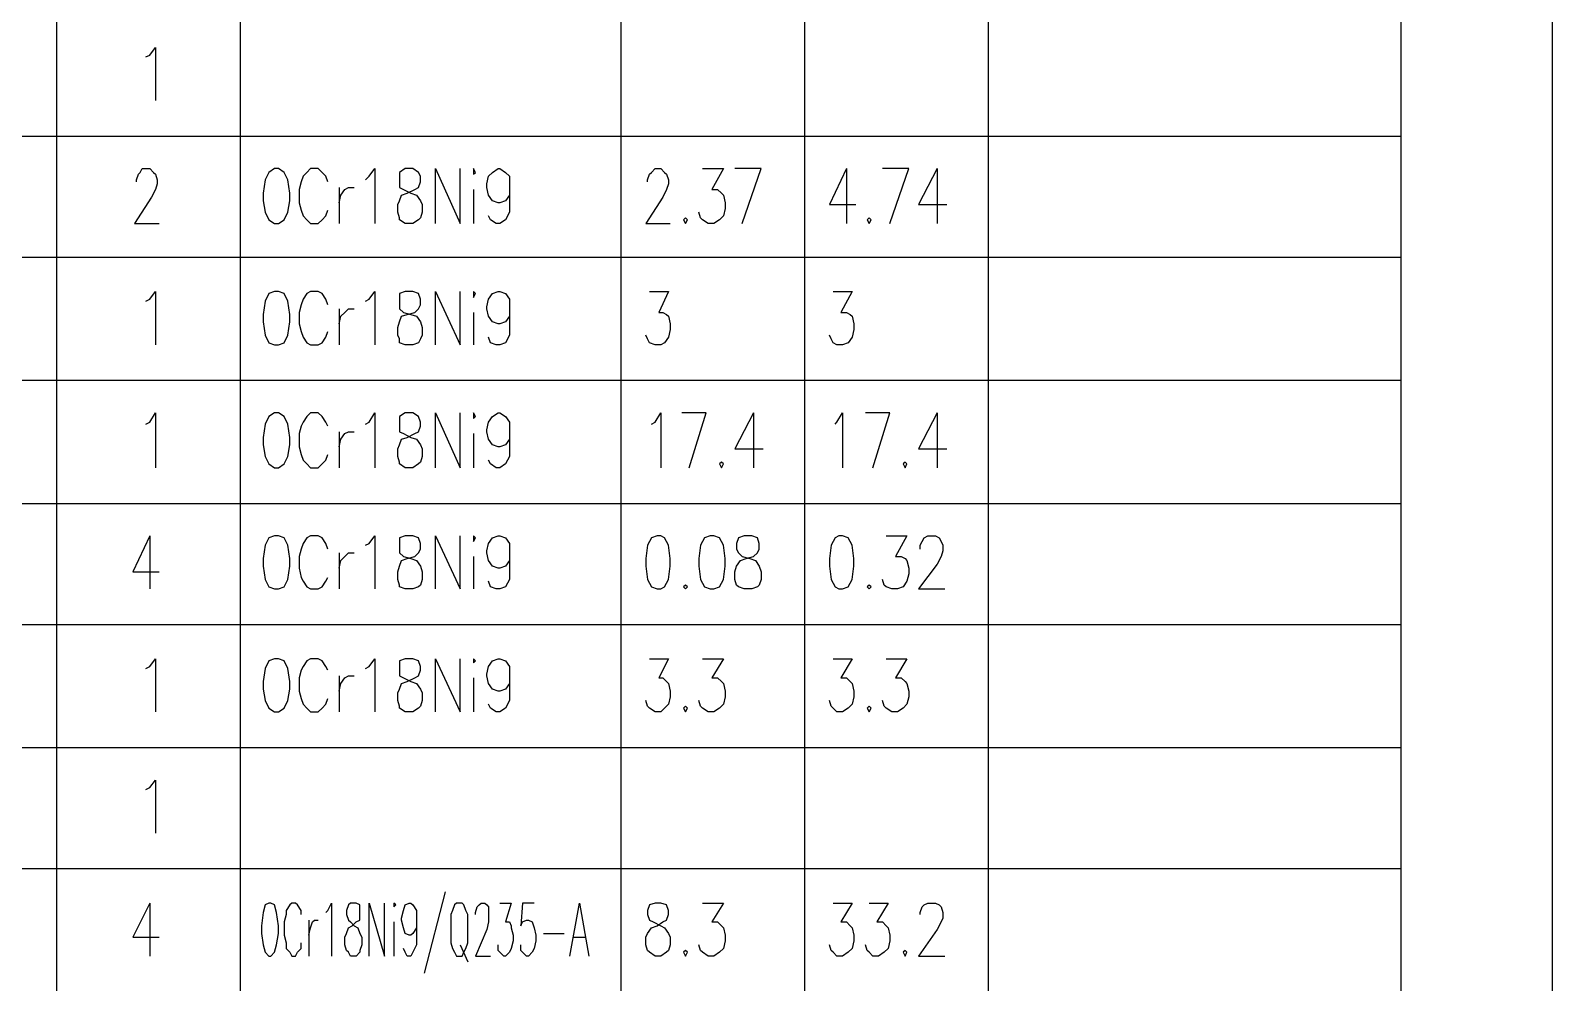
# Model space of a CAD drawing. Extents: x 13.06 to 16.25, y 9.33 to 13.85.
# Drawn here: x 15.714 to 16.25, y 10.775 to 11.11 of the extents above; entities that cross this region are included whole.
import ezdxf

# ---------------------------------------------------------------- set-up
doc = ezdxf.new("R2010")
doc.units = 0
doc.header["$MEASUREMENT"] = 0
doc.linetypes.add('AUSGEZOGEN', pattern=[0])
doc.layers.get('0').update_dxf_attribs({"linetype": 'AUSGEZOGEN'})

msp = doc.modelspace()

# ---------------------------------------------------------------- linework, layer by layer
for points in [[(13.056, 9.33067), (16.25, 9.33067), (16.25, 9.33067), (16.25, 13.85267), (16.25, 13.85267), (13.056, 13.85267), (13.056, 13.85267), (13.056, 9.33067), (13.056, 9.33067)], [(13.19, 9.384), (16.19667, 9.384), (16.19667, 9.384), (16.19667, 13.79933), (16.19667, 13.79933), (13.19, 13.79933), (13.19, 13.79933), (13.19, 9.384), (13.19, 9.384)], [(15.72333, 11.07267), (15.72333, 11.116)], [(15.788, 11.07267), (15.788, 11.116)], [(15.922, 11.07267), (15.922, 11.116)], [(15.98667, 11.07267), (15.98667, 11.116)], [(16.05133, 11.07267), (16.05133, 11.116)], [(16.19667, 11.07267), (16.19667, 11.116)], [(15.75467, 11.10067), (15.756, 11.10133), (15.756, 11.10133), (15.758, 11.104), (15.758, 11.104), (15.758, 11.08533)], [(16.19667, 11.07267), (15.22867, 11.07267)], [(15.72333, 11.03), (15.72333, 11.07267)], [(15.788, 11.03), (15.788, 11.07267)], [(15.922, 11.03), (15.922, 11.07267)], [(15.98667, 11.03), (15.98667, 11.07267)], [(16.05133, 11.03), (16.05133, 11.07267)], [(16.19667, 11.03), (16.19667, 11.07267)], [(15.75133, 11.05667), (15.75133, 11.05733), (15.75133, 11.05733), (15.752, 11.05933), (15.752, 11.05933), (15.75267, 11.06), (15.75267, 11.06), (15.75333, 11.06133), (15.75333, 11.06133), (15.756, 11.06133), (15.756, 11.06133), (15.75733, 11.06), (15.75733, 11.06), (15.758, 11.05933), (15.758, 11.05933), (15.75867, 11.05733), (15.75867, 11.05733), (15.75867, 11.056), (15.75867, 11.056), (15.758, 11.054), (15.758, 11.054), (15.75667, 11.05133), (15.75667, 11.05133), (15.75067, 11.042), (15.75067, 11.042), (15.75933, 11.042)], [(15.8, 11.06133), (15.798, 11.06), (15.798, 11.06), (15.79667, 11.05733), (15.79667, 11.05733), (15.796, 11.05267), (15.796, 11.05267), (15.796, 11.05), (15.796, 11.05), (15.79667, 11.046), (15.79667, 11.046), (15.798, 11.04333), (15.798, 11.04333), (15.8, 11.042), (15.8, 11.042), (15.80133, 11.042), (15.80133, 11.042), (15.80333, 11.04333), (15.80333, 11.04333), (15.80467, 11.046), (15.80467, 11.046), (15.80533, 11.05), (15.80533, 11.05), (15.80533, 11.05267), (15.80533, 11.05267), (15.80467, 11.05733), (15.80467, 11.05733), (15.80333, 11.06), (15.80333, 11.06), (15.80133, 11.06133), (15.80133, 11.06133), (15.8, 11.06133), (15.8, 11.06133)], [(15.81867, 11.05667), (15.818, 11.05867), (15.818, 11.05867), (15.81667, 11.06), (15.81667, 11.06), (15.81533, 11.06133), (15.81533, 11.06133), (15.81267, 11.06133), (15.81267, 11.06133), (15.81133, 11.06), (15.81133, 11.06), (15.81, 11.05867), (15.81, 11.05867), (15.80933, 11.05667), (15.80933, 11.05667), (15.80867, 11.054), (15.80867, 11.054), (15.80867, 11.04933), (15.80867, 11.04933), (15.80933, 11.04667), (15.80933, 11.04667), (15.81, 11.04467), (15.81, 11.04467), (15.81133, 11.04333), (15.81133, 11.04333), (15.81267, 11.042), (15.81267, 11.042), (15.81533, 11.042), (15.81533, 11.042), (15.81667, 11.04333), (15.81667, 11.04333), (15.818, 11.04467), (15.818, 11.04467), (15.81867, 11.04667)], [(15.832, 11.05733), (15.83333, 11.05867), (15.83333, 11.05867), (15.83533, 11.06133), (15.83533, 11.06133), (15.83533, 11.042)], [(15.846, 11.06133), (15.844, 11.06), (15.844, 11.06), (15.844, 11.05467), (15.844, 11.05467), (15.84533, 11.054), (15.84533, 11.054), (15.848, 11.05267), (15.848, 11.05267), (15.85, 11.052), (15.85, 11.052), (15.85133, 11.05), (15.85133, 11.05), (15.852, 11.04867), (15.852, 11.04867), (15.852, 11.046), (15.852, 11.046), (15.85133, 11.044), (15.85133, 11.044), (15.85067, 11.04333), (15.85067, 11.04333), (15.84867, 11.042), (15.84867, 11.042), (15.846, 11.042), (15.846, 11.042), (15.844, 11.04333), (15.844, 11.04333), (15.844, 11.044), (15.844, 11.044), (15.84333, 11.046), (15.84333, 11.046), (15.84333, 11.04867), (15.84333, 11.04867), (15.844, 11.05), (15.844, 11.05), (15.84467, 11.052), (15.84467, 11.052), (15.84667, 11.05267), (15.84667, 11.05267), (15.84933, 11.054), (15.84933, 11.054), (15.85067, 11.05467), (15.85067, 11.05467), (15.85133, 11.05667), (15.85133, 11.05667), (15.85133, 11.05867), (15.85133, 11.05867), (15.85067, 11.06), (15.85067, 11.06), (15.84867, 11.06133), (15.84867, 11.06133), (15.846, 11.06133), (15.846, 11.06133)], [(15.85667, 11.042), (15.85667, 11.06133), (15.85667, 11.06133), (15.86533, 11.042), (15.86533, 11.042), (15.86533, 11.06133)], [(15.87, 11.06), (15.87, 11.05933), (15.87, 11.05933), (15.87067, 11.06), (15.87067, 11.06), (15.87, 11.06133), (15.87, 11.06133), (15.87, 11.06), (15.87, 11.06)], [(15.88267, 11.05467), (15.88267, 11.052), (15.88267, 11.052), (15.88133, 11.05), (15.88133, 11.05), (15.87933, 11.04933), (15.87933, 11.04933), (15.87867, 11.04933), (15.87867, 11.04933), (15.87667, 11.05), (15.87667, 11.05), (15.87533, 11.052), (15.87533, 11.052), (15.87467, 11.05467), (15.87467, 11.05467), (15.87467, 11.056), (15.87467, 11.056), (15.87533, 11.05867), (15.87533, 11.05867), (15.87667, 11.06), (15.87667, 11.06), (15.87867, 11.06133), (15.87867, 11.06133), (15.87933, 11.06133), (15.87933, 11.06133), (15.88133, 11.06), (15.88133, 11.06), (15.88267, 11.05867), (15.88267, 11.05867), (15.88267, 11.046), (15.88267, 11.046), (15.88133, 11.04333), (15.88133, 11.04333), (15.87933, 11.042), (15.87933, 11.042), (15.878, 11.042), (15.878, 11.042), (15.876, 11.04333), (15.876, 11.04333), (15.87533, 11.04467)], [(15.93133, 11.05667), (15.93133, 11.05733), (15.93133, 11.05733), (15.932, 11.05933), (15.932, 11.05933), (15.93267, 11.06), (15.93267, 11.06), (15.934, 11.06133), (15.934, 11.06133), (15.936, 11.06133), (15.936, 11.06133), (15.93733, 11.06), (15.93733, 11.06), (15.938, 11.05933), (15.938, 11.05933), (15.93867, 11.05733), (15.93867, 11.05733), (15.93867, 11.056), (15.93867, 11.056), (15.938, 11.054), (15.938, 11.054), (15.93667, 11.05133), (15.93667, 11.05133), (15.93067, 11.042), (15.93067, 11.042), (15.93933, 11.042)], [(15.95067, 11.06133), (15.958, 11.06133), (15.958, 11.06133), (15.954, 11.054), (15.954, 11.054), (15.956, 11.054), (15.956, 11.054), (15.95733, 11.05267), (15.95733, 11.05267), (15.958, 11.052), (15.958, 11.052), (15.95867, 11.04933), (15.95867, 11.04933), (15.95867, 11.04733), (15.95867, 11.04733), (15.958, 11.04467), (15.958, 11.04467), (15.95667, 11.04333), (15.95667, 11.04333), (15.95467, 11.042), (15.95467, 11.042), (15.95267, 11.042), (15.95267, 11.042), (15.95067, 11.04333), (15.95067, 11.04333), (15.95, 11.044), (15.95, 11.044), (15.94933, 11.046)], [(15.96467, 11.042), (15.97133, 11.06133), (15.97133, 11.06133), (15.962, 11.06133)], [(16.00133, 11.06133), (15.99533, 11.04867), (15.99533, 11.04867), (16.00467, 11.04867)], [(16.00133, 11.06133), (16.00133, 11.042)], [(16.01667, 11.042), (16.02333, 11.06133), (16.02333, 11.06133), (16.014, 11.06133)], [(16.03333, 11.06133), (16.02667, 11.04867), (16.02667, 11.04867), (16.03667, 11.04867)], [(16.03333, 11.06133), (16.03333, 11.042)], [(15.82267, 11.05467), (15.82267, 11.042)], [(15.82267, 11.04933), (15.82333, 11.052), (15.82333, 11.052), (15.82467, 11.054), (15.82467, 11.054), (15.826, 11.05467), (15.826, 11.05467), (15.828, 11.05467)], [(15.87, 11.054), (15.87, 11.042)], [(15.94467, 11.044), (15.944, 11.04333), (15.944, 11.04333), (15.94467, 11.042), (15.94467, 11.042), (15.94533, 11.04333), (15.94533, 11.04333), (15.94467, 11.044), (15.94467, 11.044)], [(16.00933, 11.044), (16.00867, 11.04333), (16.00867, 11.04333), (16.00933, 11.042), (16.00933, 11.042), (16.01, 11.04333), (16.01, 11.04333), (16.00933, 11.044), (16.00933, 11.044)], [(16.19667, 11.03), (15.22867, 11.03)], [(15.72333, 10.98667), (15.72333, 11.03)], [(15.788, 10.98667), (15.788, 11.03)], [(15.922, 10.98667), (15.922, 11.03)], [(15.98667, 10.98667), (15.98667, 11.03)], [(16.05133, 10.98667), (16.05133, 11.03)], [(16.19667, 10.98667), (16.19667, 11.03)], [(15.75467, 11.01467), (15.756, 11.01533), (15.756, 11.01533), (15.758, 11.018), (15.758, 11.018), (15.758, 10.99933)], [(15.8, 11.018), (15.798, 11.01733), (15.798, 11.01733), (15.79667, 11.01467), (15.79667, 11.01467), (15.796, 11.01), (15.796, 11.01), (15.796, 11.00733), (15.796, 11.00733), (15.79667, 11.00267), (15.79667, 11.00267), (15.798, 11), (15.798, 11), (15.8, 10.99933), (15.8, 10.99933), (15.80133, 10.99933), (15.80133, 10.99933), (15.80333, 11), (15.80333, 11), (15.80467, 11.00267), (15.80467, 11.00267), (15.80533, 11.00733), (15.80533, 11.00733), (15.80533, 11.01), (15.80533, 11.01), (15.80467, 11.01467), (15.80467, 11.01467), (15.80333, 11.01733), (15.80333, 11.01733), (15.80133, 11.018), (15.80133, 11.018), (15.8, 11.018), (15.8, 11.018)], [(15.81867, 11.01333), (15.818, 11.01533), (15.818, 11.01533), (15.81667, 11.01733), (15.81667, 11.01733), (15.81533, 11.018), (15.81533, 11.018), (15.81267, 11.018), (15.81267, 11.018), (15.81133, 11.01733), (15.81133, 11.01733), (15.81, 11.01533), (15.81, 11.01533), (15.80933, 11.01333), (15.80933, 11.01333), (15.80867, 11.01067), (15.80867, 11.01067), (15.80867, 11.00667), (15.80867, 11.00667), (15.80933, 11.004), (15.80933, 11.004), (15.81, 11.002), (15.81, 11.002), (15.81133, 11), (15.81133, 11), (15.81267, 10.99933), (15.81267, 10.99933), (15.81533, 10.99933), (15.81533, 10.99933), (15.81667, 11), (15.81667, 11), (15.818, 11.002), (15.818, 11.002), (15.81867, 11.004)], [(15.832, 11.01467), (15.83333, 11.01533), (15.83333, 11.01533), (15.83533, 11.018), (15.83533, 11.018), (15.83533, 10.99933)], [(15.846, 11.018), (15.844, 11.01733), (15.844, 11.01733), (15.844, 11.012), (15.844, 11.012), (15.84533, 11.01067), (15.84533, 11.01067), (15.848, 11.01), (15.848, 11.01), (15.85, 11.00933), (15.85, 11.00933), (15.85133, 11.00733), (15.85133, 11.00733), (15.852, 11.00533), (15.852, 11.00533), (15.852, 11.00267), (15.852, 11.00267), (15.85133, 11.00133), (15.85133, 11.00133), (15.85067, 11), (15.85067, 11), (15.84867, 10.99933), (15.84867, 10.99933), (15.846, 10.99933), (15.846, 10.99933), (15.844, 11), (15.844, 11), (15.844, 11.00133), (15.844, 11.00133), (15.84333, 11.00267), (15.84333, 11.00267), (15.84333, 11.00533), (15.84333, 11.00533), (15.844, 11.00733), (15.844, 11.00733), (15.84467, 11.00933), (15.84467, 11.00933), (15.84667, 11.01), (15.84667, 11.01), (15.84933, 11.01067), (15.84933, 11.01067), (15.85067, 11.012), (15.85067, 11.012), (15.85133, 11.01333), (15.85133, 11.01333), (15.85133, 11.01533), (15.85133, 11.01533), (15.85067, 11.01733), (15.85067, 11.01733), (15.84867, 11.018), (15.84867, 11.018), (15.846, 11.018), (15.846, 11.018)], [(15.85667, 10.99933), (15.85667, 11.018), (15.85667, 11.018), (15.86533, 10.99933), (15.86533, 10.99933), (15.86533, 11.018)], [(15.87, 11.01733), (15.87, 11.016), (15.87, 11.016), (15.87067, 11.01733), (15.87067, 11.01733), (15.87, 11.018), (15.87, 11.018), (15.87, 11.01733), (15.87, 11.01733)], [(15.88267, 11.012), (15.88267, 11.00933), (15.88267, 11.00933), (15.88133, 11.00733), (15.88133, 11.00733), (15.87933, 11.00667), (15.87933, 11.00667), (15.87867, 11.00667), (15.87867, 11.00667), (15.87667, 11.00733), (15.87667, 11.00733), (15.87533, 11.00933), (15.87533, 11.00933), (15.87467, 11.012), (15.87467, 11.012), (15.87467, 11.01267), (15.87467, 11.01267), (15.87533, 11.01533), (15.87533, 11.01533), (15.87667, 11.01733), (15.87667, 11.01733), (15.87867, 11.018), (15.87867, 11.018), (15.87933, 11.018), (15.87933, 11.018), (15.88133, 11.01733), (15.88133, 11.01733), (15.88267, 11.01533), (15.88267, 11.01533), (15.88267, 11.00267), (15.88267, 11.00267), (15.88133, 11), (15.88133, 11), (15.87933, 10.99933), (15.87933, 10.99933), (15.878, 10.99933), (15.878, 10.99933), (15.876, 11), (15.876, 11), (15.87533, 11.002)], [(15.932, 11.018), (15.93867, 11.018), (15.93867, 11.018), (15.93533, 11.01067), (15.93533, 11.01067), (15.93667, 11.01067), (15.93667, 11.01067), (15.938, 11.01), (15.938, 11.01), (15.93867, 11.00933), (15.93867, 11.00933), (15.93933, 11.00667), (15.93933, 11.00667), (15.93933, 11.00467), (15.93933, 11.00467), (15.93867, 11.002), (15.93867, 11.002), (15.93733, 11), (15.93733, 11), (15.936, 10.99933), (15.936, 10.99933), (15.934, 10.99933), (15.934, 10.99933), (15.932, 11), (15.932, 11), (15.93133, 11.00133), (15.93133, 11.00133), (15.93067, 11.00267)], [(15.99667, 11.018), (16.00333, 11.018), (16.00333, 11.018), (15.99933, 11.01067), (15.99933, 11.01067), (16.00133, 11.01067), (16.00133, 11.01067), (16.00267, 11.01), (16.00267, 11.01), (16.00333, 11.00933), (16.00333, 11.00933), (16.004, 11.00667), (16.004, 11.00667), (16.004, 11.00467), (16.004, 11.00467), (16.00333, 11.002), (16.00333, 11.002), (16.002, 11), (16.002, 11), (16, 10.99933), (16, 10.99933), (15.998, 10.99933), (15.998, 10.99933), (15.99667, 11), (15.99667, 11), (15.996, 11.00133), (15.996, 11.00133), (15.99533, 11.00267)], [(15.82267, 11.012), (15.82267, 10.99933)], [(15.82267, 11.00667), (15.82333, 11.00933), (15.82333, 11.00933), (15.82467, 11.01067), (15.82467, 11.01067), (15.826, 11.012), (15.826, 11.012), (15.828, 11.012)], [(15.87, 11.01067), (15.87, 10.99933)], [(16.19667, 10.98667), (15.22867, 10.98667)], [(15.72333, 10.94333), (15.72333, 10.98667)], [(15.788, 10.94333), (15.788, 10.98667)], [(15.922, 10.94333), (15.922, 10.98667)], [(15.98667, 10.94333), (15.98667, 10.98667)], [(16.05133, 10.94333), (16.05133, 10.98667)], [(16.19667, 10.94333), (16.19667, 10.98667)], [(15.75467, 10.97133), (15.756, 10.972), (15.756, 10.972), (15.758, 10.97533), (15.758, 10.97533), (15.758, 10.956)], [(15.8, 10.97533), (15.798, 10.974), (15.798, 10.974), (15.79667, 10.97133), (15.79667, 10.97133), (15.796, 10.96667), (15.796, 10.96667), (15.796, 10.964), (15.796, 10.964), (15.79667, 10.96), (15.79667, 10.96), (15.798, 10.95733), (15.798, 10.95733), (15.8, 10.956), (15.8, 10.956), (15.80133, 10.956), (15.80133, 10.956), (15.80333, 10.95733), (15.80333, 10.95733), (15.80467, 10.96), (15.80467, 10.96), (15.80533, 10.964), (15.80533, 10.964), (15.80533, 10.96667), (15.80533, 10.96667), (15.80467, 10.97133), (15.80467, 10.97133), (15.80333, 10.974), (15.80333, 10.974), (15.80133, 10.97533), (15.80133, 10.97533), (15.8, 10.97533), (15.8, 10.97533)], [(15.81867, 10.97067), (15.818, 10.972), (15.818, 10.972), (15.81667, 10.974), (15.81667, 10.974), (15.81533, 10.97533), (15.81533, 10.97533), (15.81267, 10.97533), (15.81267, 10.97533), (15.81133, 10.974), (15.81133, 10.974), (15.81, 10.972), (15.81, 10.972), (15.80933, 10.97067), (15.80933, 10.97067), (15.80867, 10.968), (15.80867, 10.968), (15.80867, 10.96333), (15.80867, 10.96333), (15.80933, 10.96067), (15.80933, 10.96067), (15.81, 10.95867), (15.81, 10.95867), (15.81133, 10.95733), (15.81133, 10.95733), (15.81267, 10.956), (15.81267, 10.956), (15.81533, 10.956), (15.81533, 10.956), (15.81667, 10.95733), (15.81667, 10.95733), (15.818, 10.95867), (15.818, 10.95867), (15.81867, 10.96067)], [(15.832, 10.97133), (15.83333, 10.972), (15.83333, 10.972), (15.83533, 10.97533), (15.83533, 10.97533), (15.83533, 10.956)], [(15.846, 10.97533), (15.844, 10.974), (15.844, 10.974), (15.844, 10.96867), (15.844, 10.96867), (15.84533, 10.968), (15.84533, 10.968), (15.848, 10.96667), (15.848, 10.96667), (15.85, 10.966), (15.85, 10.966), (15.85133, 10.964), (15.85133, 10.964), (15.852, 10.96267), (15.852, 10.96267), (15.852, 10.96), (15.852, 10.96), (15.85133, 10.958), (15.85133, 10.958), (15.85067, 10.95733), (15.85067, 10.95733), (15.84867, 10.956), (15.84867, 10.956), (15.846, 10.956), (15.846, 10.956), (15.844, 10.95733), (15.844, 10.95733), (15.844, 10.958), (15.844, 10.958), (15.84333, 10.96), (15.84333, 10.96), (15.84333, 10.96267), (15.84333, 10.96267), (15.844, 10.964), (15.844, 10.964), (15.84467, 10.966), (15.84467, 10.966), (15.84667, 10.96667), (15.84667, 10.96667), (15.84933, 10.968), (15.84933, 10.968), (15.85067, 10.96867), (15.85067, 10.96867), (15.85133, 10.97067), (15.85133, 10.97067), (15.85133, 10.972), (15.85133, 10.972), (15.85067, 10.974), (15.85067, 10.974), (15.84867, 10.97533), (15.84867, 10.97533), (15.846, 10.97533), (15.846, 10.97533)], [(15.85667, 10.956), (15.85667, 10.97533), (15.85667, 10.97533), (15.86533, 10.956), (15.86533, 10.956), (15.86533, 10.97533)], [(15.87, 10.974), (15.87, 10.97333), (15.87, 10.97333), (15.87067, 10.974), (15.87067, 10.974), (15.87, 10.97533), (15.87, 10.97533), (15.87, 10.974), (15.87, 10.974)], [(15.88267, 10.96867), (15.88267, 10.966), (15.88267, 10.966), (15.88133, 10.964), (15.88133, 10.964), (15.87933, 10.96333), (15.87933, 10.96333), (15.87867, 10.96333), (15.87867, 10.96333), (15.87667, 10.964), (15.87667, 10.964), (15.87533, 10.966), (15.87533, 10.966), (15.87467, 10.96867), (15.87467, 10.96867), (15.87467, 10.96933), (15.87467, 10.96933), (15.87533, 10.972), (15.87533, 10.972), (15.87667, 10.974), (15.87667, 10.974), (15.87867, 10.97533), (15.87867, 10.97533), (15.87933, 10.97533), (15.87933, 10.97533), (15.88133, 10.974), (15.88133, 10.974), (15.88267, 10.972), (15.88267, 10.972), (15.88267, 10.96), (15.88267, 10.96), (15.88133, 10.95733), (15.88133, 10.95733), (15.87933, 10.956), (15.87933, 10.956), (15.878, 10.956), (15.878, 10.956), (15.876, 10.95733), (15.876, 10.95733), (15.87533, 10.95867)], [(15.93267, 10.97133), (15.934, 10.972), (15.934, 10.972), (15.936, 10.97533), (15.936, 10.97533), (15.936, 10.956)], [(15.946, 10.956), (15.952, 10.97533), (15.952, 10.97533), (15.94333, 10.97533)], [(15.96867, 10.97533), (15.962, 10.96267), (15.962, 10.96267), (15.972, 10.96267)], [(15.96867, 10.97533), (15.96867, 10.956)], [(15.99733, 10.97133), (15.998, 10.972), (15.998, 10.972), (16, 10.97533), (16, 10.97533), (16, 10.956)], [(16.01067, 10.956), (16.01667, 10.97533), (16.01667, 10.97533), (16.008, 10.97533)], [(16.03333, 10.97533), (16.02667, 10.96267), (16.02667, 10.96267), (16.03667, 10.96267)], [(16.03333, 10.97533), (16.03333, 10.956)], [(15.82267, 10.96867), (15.82267, 10.956)], [(15.82267, 10.96333), (15.82333, 10.966), (15.82333, 10.966), (15.82467, 10.968), (15.82467, 10.968), (15.826, 10.96867), (15.826, 10.96867), (15.828, 10.96867)], [(15.87, 10.968), (15.87, 10.956)], [(15.95733, 10.958), (15.95667, 10.95733), (15.95667, 10.95733), (15.95733, 10.956), (15.95733, 10.956), (15.958, 10.95733), (15.958, 10.95733), (15.95733, 10.958), (15.95733, 10.958)], [(16.022, 10.958), (16.02133, 10.95733), (16.02133, 10.95733), (16.022, 10.956), (16.022, 10.956), (16.02267, 10.95733), (16.02267, 10.95733), (16.022, 10.958), (16.022, 10.958)], [(16.19667, 10.94333), (15.22867, 10.94333)], [(15.72333, 10.90067), (15.72333, 10.94333)], [(15.788, 10.90067), (15.788, 10.94333)], [(15.922, 10.90067), (15.922, 10.94333)], [(15.98667, 10.90067), (15.98667, 10.94333)], [(16.05133, 10.90067), (16.05133, 10.94333)], [(16.19667, 10.90067), (16.19667, 10.94333)], [(15.756, 10.932), (15.75, 10.91933), (15.75, 10.91933), (15.75933, 10.91933)], [(15.756, 10.932), (15.756, 10.91333)], [(15.8, 10.932), (15.798, 10.93133), (15.798, 10.93133), (15.79667, 10.92867), (15.79667, 10.92867), (15.796, 10.924), (15.796, 10.924), (15.796, 10.92133), (15.796, 10.92133), (15.79667, 10.91667), (15.79667, 10.91667), (15.798, 10.914), (15.798, 10.914), (15.8, 10.91333), (15.8, 10.91333), (15.80133, 10.91333), (15.80133, 10.91333), (15.80333, 10.914), (15.80333, 10.914), (15.80467, 10.91667), (15.80467, 10.91667), (15.80533, 10.92133), (15.80533, 10.92133), (15.80533, 10.924), (15.80533, 10.924), (15.80467, 10.92867), (15.80467, 10.92867), (15.80333, 10.93133), (15.80333, 10.93133), (15.80133, 10.932), (15.80133, 10.932), (15.8, 10.932), (15.8, 10.932)], [(15.81867, 10.92733), (15.818, 10.92933), (15.818, 10.92933), (15.81667, 10.93133), (15.81667, 10.93133), (15.81533, 10.932), (15.81533, 10.932), (15.81267, 10.932), (15.81267, 10.932), (15.81133, 10.93133), (15.81133, 10.93133), (15.81, 10.92933), (15.81, 10.92933), (15.80933, 10.92733), (15.80933, 10.92733), (15.80867, 10.92467), (15.80867, 10.92467), (15.80867, 10.92067), (15.80867, 10.92067), (15.80933, 10.91733), (15.80933, 10.91733), (15.81, 10.916), (15.81, 10.916), (15.81133, 10.914), (15.81133, 10.914), (15.81267, 10.91333), (15.81267, 10.91333), (15.81533, 10.91333), (15.81533, 10.91333), (15.81667, 10.914), (15.81667, 10.914), (15.818, 10.916), (15.818, 10.916), (15.81867, 10.91733)], [(15.832, 10.92867), (15.83333, 10.92933), (15.83333, 10.92933), (15.83533, 10.932), (15.83533, 10.932), (15.83533, 10.91333)], [(15.846, 10.932), (15.844, 10.93133), (15.844, 10.93133), (15.844, 10.926), (15.844, 10.926), (15.84533, 10.92467), (15.84533, 10.92467), (15.848, 10.924), (15.848, 10.924), (15.85, 10.92333), (15.85, 10.92333), (15.85133, 10.92133), (15.85133, 10.92133), (15.852, 10.91933), (15.852, 10.91933), (15.852, 10.91667), (15.852, 10.91667), (15.85133, 10.91467), (15.85133, 10.91467), (15.85067, 10.914), (15.85067, 10.914), (15.84867, 10.91333), (15.84867, 10.91333), (15.846, 10.91333), (15.846, 10.91333), (15.844, 10.914), (15.844, 10.914), (15.844, 10.91467), (15.844, 10.91467), (15.84333, 10.91667), (15.84333, 10.91667), (15.84333, 10.91933), (15.84333, 10.91933), (15.844, 10.92133), (15.844, 10.92133), (15.84467, 10.92333), (15.84467, 10.92333), (15.84667, 10.924), (15.84667, 10.924), (15.84933, 10.92467), (15.84933, 10.92467), (15.85067, 10.926), (15.85067, 10.926), (15.85133, 10.92733), (15.85133, 10.92733), (15.85133, 10.92933), (15.85133, 10.92933), (15.85067, 10.93133), (15.85067, 10.93133), (15.84867, 10.932), (15.84867, 10.932), (15.846, 10.932), (15.846, 10.932)], [(15.85667, 10.91333), (15.85667, 10.932), (15.85667, 10.932), (15.86533, 10.91333), (15.86533, 10.91333), (15.86533, 10.932)], [(15.87, 10.93133), (15.87, 10.93), (15.87, 10.93), (15.87067, 10.93133), (15.87067, 10.93133), (15.87, 10.932), (15.87, 10.932), (15.87, 10.93133), (15.87, 10.93133)], [(15.88267, 10.926), (15.88267, 10.92333), (15.88267, 10.92333), (15.88133, 10.92133), (15.88133, 10.92133), (15.87933, 10.92067), (15.87933, 10.92067), (15.87867, 10.92067), (15.87867, 10.92067), (15.87667, 10.92133), (15.87667, 10.92133), (15.87533, 10.92333), (15.87533, 10.92333), (15.87467, 10.926), (15.87467, 10.926), (15.87467, 10.92667), (15.87467, 10.92667), (15.87533, 10.92933), (15.87533, 10.92933), (15.87667, 10.93133), (15.87667, 10.93133), (15.87867, 10.932), (15.87867, 10.932), (15.87933, 10.932), (15.87933, 10.932), (15.88133, 10.93133), (15.88133, 10.93133), (15.88267, 10.92933), (15.88267, 10.92933), (15.88267, 10.91667), (15.88267, 10.91667), (15.88133, 10.914), (15.88133, 10.914), (15.87933, 10.91333), (15.87933, 10.91333), (15.878, 10.91333), (15.878, 10.91333), (15.876, 10.914), (15.876, 10.914), (15.87533, 10.916)], [(15.93467, 10.932), (15.93267, 10.93133), (15.93267, 10.93133), (15.93133, 10.92867), (15.93133, 10.92867), (15.93067, 10.924), (15.93067, 10.924), (15.93067, 10.92133), (15.93067, 10.92133), (15.93133, 10.91667), (15.93133, 10.91667), (15.93267, 10.914), (15.93267, 10.914), (15.93467, 10.91333), (15.93467, 10.91333), (15.936, 10.91333), (15.936, 10.91333), (15.93733, 10.914), (15.93733, 10.914), (15.93867, 10.91667), (15.93867, 10.91667), (15.93933, 10.92133), (15.93933, 10.92133), (15.93933, 10.924), (15.93933, 10.924), (15.93867, 10.92867), (15.93867, 10.92867), (15.93733, 10.93133), (15.93733, 10.93133), (15.936, 10.932), (15.936, 10.932), (15.93467, 10.932), (15.93467, 10.932)], [(15.95333, 10.932), (15.95133, 10.93133), (15.95133, 10.93133), (15.95, 10.92867), (15.95, 10.92867), (15.94933, 10.924), (15.94933, 10.924), (15.94933, 10.92133), (15.94933, 10.92133), (15.95, 10.91667), (15.95, 10.91667), (15.95133, 10.914), (15.95133, 10.914), (15.95333, 10.91333), (15.95333, 10.91333), (15.95467, 10.91333), (15.95467, 10.91333), (15.95667, 10.914), (15.95667, 10.914), (15.958, 10.91667), (15.958, 10.91667), (15.95867, 10.92133), (15.95867, 10.92133), (15.95867, 10.924), (15.95867, 10.924), (15.958, 10.92867), (15.958, 10.92867), (15.95667, 10.93133), (15.95667, 10.93133), (15.95467, 10.932), (15.95467, 10.932), (15.95333, 10.932), (15.95333, 10.932)], [(15.96533, 10.932), (15.96333, 10.93133), (15.96333, 10.93133), (15.96267, 10.92933), (15.96267, 10.92933), (15.96267, 10.92733), (15.96267, 10.92733), (15.96333, 10.926), (15.96333, 10.926), (15.96467, 10.92467), (15.96467, 10.92467), (15.96733, 10.924), (15.96733, 10.924), (15.96933, 10.92333), (15.96933, 10.92333), (15.97067, 10.92133), (15.97067, 10.92133), (15.97133, 10.91933), (15.97133, 10.91933), (15.97133, 10.91667), (15.97133, 10.91667), (15.97067, 10.91467), (15.97067, 10.91467), (15.97, 10.914), (15.97, 10.914), (15.968, 10.91333), (15.968, 10.91333), (15.96533, 10.91333), (15.96533, 10.91333), (15.96333, 10.914), (15.96333, 10.914), (15.96267, 10.91467), (15.96267, 10.91467), (15.962, 10.91667), (15.962, 10.91667), (15.962, 10.91933), (15.962, 10.91933), (15.96267, 10.92133), (15.96267, 10.92133), (15.964, 10.92333), (15.964, 10.92333), (15.966, 10.924), (15.966, 10.924), (15.96867, 10.92467), (15.96867, 10.92467), (15.97, 10.926), (15.97, 10.926), (15.97067, 10.92733), (15.97067, 10.92733), (15.97067, 10.92933), (15.97067, 10.92933), (15.97, 10.93133), (15.97, 10.93133), (15.968, 10.932), (15.968, 10.932), (15.96533, 10.932), (15.96533, 10.932)], [(15.99867, 10.932), (15.99733, 10.93133), (15.99733, 10.93133), (15.996, 10.92867), (15.996, 10.92867), (15.99533, 10.924), (15.99533, 10.924), (15.99533, 10.92133), (15.99533, 10.92133), (15.996, 10.91667), (15.996, 10.91667), (15.99733, 10.914), (15.99733, 10.914), (15.99867, 10.91333), (15.99867, 10.91333), (16, 10.91333), (16, 10.91333), (16.002, 10.914), (16.002, 10.914), (16.00333, 10.91667), (16.00333, 10.91667), (16.004, 10.92133), (16.004, 10.92133), (16.004, 10.924), (16.004, 10.924), (16.00333, 10.92867), (16.00333, 10.92867), (16.002, 10.93133), (16.002, 10.93133), (16, 10.932), (16, 10.932), (15.99867, 10.932), (15.99867, 10.932)], [(16.01533, 10.932), (16.02267, 10.932), (16.02267, 10.932), (16.01867, 10.92467), (16.01867, 10.92467), (16.02067, 10.92467), (16.02067, 10.92467), (16.022, 10.924), (16.022, 10.924), (16.02267, 10.92333), (16.02267, 10.92333), (16.02333, 10.92067), (16.02333, 10.92067), (16.02333, 10.91867), (16.02333, 10.91867), (16.02267, 10.916), (16.02267, 10.916), (16.02133, 10.914), (16.02133, 10.914), (16.01933, 10.91333), (16.01933, 10.91333), (16.01733, 10.91333), (16.01733, 10.91333), (16.01533, 10.914), (16.01533, 10.914), (16.01467, 10.91467), (16.01467, 10.91467), (16.014, 10.91667)], [(16.02733, 10.92733), (16.02733, 10.92867), (16.02733, 10.92867), (16.028, 10.93), (16.028, 10.93), (16.02867, 10.93133), (16.02867, 10.93133), (16.03, 10.932), (16.03, 10.932), (16.03267, 10.932), (16.03267, 10.932), (16.034, 10.93133), (16.034, 10.93133), (16.03467, 10.93), (16.03467, 10.93), (16.03533, 10.92867), (16.03533, 10.92867), (16.03533, 10.92667), (16.03533, 10.92667), (16.03467, 10.92467), (16.03467, 10.92467), (16.03333, 10.922), (16.03333, 10.922), (16.02667, 10.91333), (16.02667, 10.91333), (16.036, 10.91333)], [(15.82267, 10.926), (15.82267, 10.91333)], [(15.82267, 10.92067), (15.82333, 10.92333), (15.82333, 10.92333), (15.82467, 10.92467), (15.82467, 10.92467), (15.826, 10.926), (15.826, 10.926), (15.828, 10.926)], [(15.87, 10.92467), (15.87, 10.91333)], [(15.94467, 10.91467), (15.944, 10.914), (15.944, 10.914), (15.94467, 10.91333), (15.94467, 10.91333), (15.94533, 10.914), (15.94533, 10.914), (15.94467, 10.91467), (15.94467, 10.91467)], [(16.00933, 10.91467), (16.00867, 10.914), (16.00867, 10.914), (16.00933, 10.91333), (16.00933, 10.91333), (16.01, 10.914), (16.01, 10.914), (16.00933, 10.91467), (16.00933, 10.91467)], [(16.19667, 10.90067), (15.22867, 10.90067)], [(15.72333, 10.85733), (15.72333, 10.90067)], [(15.788, 10.85733), (15.788, 10.90067)], [(15.922, 10.85733), (15.922, 10.90067)], [(15.98667, 10.85733), (15.98667, 10.90067)], [(16.05133, 10.85733), (16.05133, 10.90067)], [(16.19667, 10.85733), (16.19667, 10.90067)], [(15.75467, 10.88533), (15.756, 10.886), (15.756, 10.886), (15.758, 10.88867), (15.758, 10.88867), (15.758, 10.87)], [(15.8, 10.88867), (15.798, 10.888), (15.798, 10.888), (15.79667, 10.88533), (15.79667, 10.88533), (15.796, 10.88067), (15.796, 10.88067), (15.796, 10.878), (15.796, 10.878), (15.79667, 10.874), (15.79667, 10.874), (15.798, 10.87133), (15.798, 10.87133), (15.8, 10.87), (15.8, 10.87), (15.80133, 10.87), (15.80133, 10.87), (15.80333, 10.87133), (15.80333, 10.87133), (15.80467, 10.874), (15.80467, 10.874), (15.80533, 10.878), (15.80533, 10.878), (15.80533, 10.88067), (15.80533, 10.88067), (15.80467, 10.88533), (15.80467, 10.88533), (15.80333, 10.888), (15.80333, 10.888), (15.80133, 10.88867), (15.80133, 10.88867), (15.8, 10.88867), (15.8, 10.88867)], [(15.81867, 10.88467), (15.818, 10.886), (15.818, 10.886), (15.81667, 10.888), (15.81667, 10.888), (15.81533, 10.88867), (15.81533, 10.88867), (15.81267, 10.88867), (15.81267, 10.88867), (15.81133, 10.888), (15.81133, 10.888), (15.81, 10.886), (15.81, 10.886), (15.80933, 10.88467), (15.80933, 10.88467), (15.80867, 10.882), (15.80867, 10.882), (15.80867, 10.87733), (15.80867, 10.87733), (15.80933, 10.87467), (15.80933, 10.87467), (15.81, 10.87267), (15.81, 10.87267), (15.81133, 10.87133), (15.81133, 10.87133), (15.81267, 10.87), (15.81267, 10.87), (15.81533, 10.87), (15.81533, 10.87), (15.81667, 10.87133), (15.81667, 10.87133), (15.818, 10.87267), (15.818, 10.87267), (15.81867, 10.87467)], [(15.832, 10.88533), (15.83333, 10.886), (15.83333, 10.886), (15.83533, 10.88867), (15.83533, 10.88867), (15.83533, 10.87)], [(15.846, 10.88867), (15.844, 10.888), (15.844, 10.888), (15.844, 10.88267), (15.844, 10.88267), (15.84533, 10.882), (15.84533, 10.882), (15.848, 10.88067), (15.848, 10.88067), (15.85, 10.88), (15.85, 10.88), (15.85133, 10.878), (15.85133, 10.878), (15.852, 10.87667), (15.852, 10.87667), (15.852, 10.874), (15.852, 10.874), (15.85133, 10.872), (15.85133, 10.872), (15.85067, 10.87133), (15.85067, 10.87133), (15.84867, 10.87), (15.84867, 10.87), (15.846, 10.87), (15.846, 10.87), (15.844, 10.87133), (15.844, 10.87133), (15.844, 10.872), (15.844, 10.872), (15.84333, 10.874), (15.84333, 10.874), (15.84333, 10.87667), (15.84333, 10.87667), (15.844, 10.878), (15.844, 10.878), (15.84467, 10.88), (15.84467, 10.88), (15.84667, 10.88067), (15.84667, 10.88067), (15.84933, 10.882), (15.84933, 10.882), (15.85067, 10.88267), (15.85067, 10.88267), (15.85133, 10.88467), (15.85133, 10.88467), (15.85133, 10.886), (15.85133, 10.886), (15.85067, 10.888), (15.85067, 10.888), (15.84867, 10.88867), (15.84867, 10.88867), (15.846, 10.88867), (15.846, 10.88867)], [(15.85667, 10.87), (15.85667, 10.88867), (15.85667, 10.88867), (15.86533, 10.87), (15.86533, 10.87), (15.86533, 10.88867)], [(15.87, 10.888), (15.87, 10.88733), (15.87, 10.88733), (15.87067, 10.888), (15.87067, 10.888), (15.87, 10.88867), (15.87, 10.88867), (15.87, 10.888), (15.87, 10.888)], [(15.88267, 10.88267), (15.88267, 10.88), (15.88267, 10.88), (15.88133, 10.878), (15.88133, 10.878), (15.87933, 10.87733), (15.87933, 10.87733), (15.87867, 10.87733), (15.87867, 10.87733), (15.87667, 10.878), (15.87667, 10.878), (15.87533, 10.88), (15.87533, 10.88), (15.87467, 10.88267), (15.87467, 10.88267), (15.87467, 10.88333), (15.87467, 10.88333), (15.87533, 10.886), (15.87533, 10.886), (15.87667, 10.888), (15.87667, 10.888), (15.87867, 10.88867), (15.87867, 10.88867), (15.87933, 10.88867), (15.87933, 10.88867), (15.88133, 10.888), (15.88133, 10.888), (15.88267, 10.886), (15.88267, 10.886), (15.88267, 10.874), (15.88267, 10.874), (15.88133, 10.87133), (15.88133, 10.87133), (15.87933, 10.87), (15.87933, 10.87), (15.878, 10.87), (15.878, 10.87), (15.876, 10.87133), (15.876, 10.87133), (15.87533, 10.87267)], [(15.932, 10.88867), (15.93867, 10.88867), (15.93867, 10.88867), (15.93533, 10.882), (15.93533, 10.882), (15.93667, 10.882), (15.93667, 10.882), (15.938, 10.88067), (15.938, 10.88067), (15.93867, 10.88), (15.93867, 10.88), (15.93933, 10.87733), (15.93933, 10.87733), (15.93933, 10.87533), (15.93933, 10.87533), (15.93867, 10.87267), (15.93867, 10.87267), (15.93733, 10.87133), (15.93733, 10.87133), (15.936, 10.87), (15.936, 10.87), (15.934, 10.87), (15.934, 10.87), (15.932, 10.87133), (15.932, 10.87133), (15.93133, 10.872), (15.93133, 10.872), (15.93067, 10.874)], [(15.95067, 10.88867), (15.958, 10.88867), (15.958, 10.88867), (15.954, 10.882), (15.954, 10.882), (15.956, 10.882), (15.956, 10.882), (15.95733, 10.88067), (15.95733, 10.88067), (15.958, 10.88), (15.958, 10.88), (15.95867, 10.87733), (15.95867, 10.87733), (15.95867, 10.87533), (15.95867, 10.87533), (15.958, 10.87267), (15.958, 10.87267), (15.95667, 10.87133), (15.95667, 10.87133), (15.95467, 10.87), (15.95467, 10.87), (15.95267, 10.87), (15.95267, 10.87), (15.95067, 10.87133), (15.95067, 10.87133), (15.95, 10.872), (15.95, 10.872), (15.94933, 10.874)], [(15.99667, 10.88867), (16.00333, 10.88867), (16.00333, 10.88867), (15.99933, 10.882), (15.99933, 10.882), (16.00133, 10.882), (16.00133, 10.882), (16.00267, 10.88067), (16.00267, 10.88067), (16.00333, 10.88), (16.00333, 10.88), (16.004, 10.87733), (16.004, 10.87733), (16.004, 10.87533), (16.004, 10.87533), (16.00333, 10.87267), (16.00333, 10.87267), (16.002, 10.87133), (16.002, 10.87133), (16, 10.87), (16, 10.87), (15.998, 10.87), (15.998, 10.87), (15.99667, 10.87133), (15.99667, 10.87133), (15.996, 10.872), (15.996, 10.872), (15.99533, 10.874)], [(16.01533, 10.88867), (16.02267, 10.88867), (16.02267, 10.88867), (16.01867, 10.882), (16.01867, 10.882), (16.02067, 10.882), (16.02067, 10.882), (16.022, 10.88067), (16.022, 10.88067), (16.02267, 10.88), (16.02267, 10.88), (16.02333, 10.87733), (16.02333, 10.87733), (16.02333, 10.87533), (16.02333, 10.87533), (16.02267, 10.87267), (16.02267, 10.87267), (16.02133, 10.87133), (16.02133, 10.87133), (16.01933, 10.87), (16.01933, 10.87), (16.01733, 10.87), (16.01733, 10.87), (16.01533, 10.87133), (16.01533, 10.87133), (16.01467, 10.872), (16.01467, 10.872), (16.014, 10.874)], [(15.82267, 10.88267), (15.82267, 10.87)], [(15.82267, 10.87733), (15.82333, 10.88), (15.82333, 10.88), (15.82467, 10.882), (15.82467, 10.882), (15.826, 10.88267), (15.826, 10.88267), (15.828, 10.88267)], [(15.87, 10.882), (15.87, 10.87)], [(15.94467, 10.872), (15.944, 10.87133), (15.944, 10.87133), (15.94467, 10.87), (15.94467, 10.87), (15.94533, 10.87133), (15.94533, 10.87133), (15.94467, 10.872), (15.94467, 10.872)], [(16.00933, 10.872), (16.00867, 10.87133), (16.00867, 10.87133), (16.00933, 10.87), (16.00933, 10.87), (16.01, 10.87133), (16.01, 10.87133), (16.00933, 10.872), (16.00933, 10.872)], [(16.19667, 10.85733), (15.22867, 10.85733)], [(15.72333, 10.81467), (15.72333, 10.85733)], [(15.788, 10.81467), (15.788, 10.85733)], [(15.922, 10.81467), (15.922, 10.85733)], [(15.98667, 10.81467), (15.98667, 10.85733)], [(16.05133, 10.81467), (16.05133, 10.85733)], [(16.19667, 10.81467), (16.19667, 10.85733)], [(15.75467, 10.84267), (15.756, 10.84333), (15.756, 10.84333), (15.758, 10.846), (15.758, 10.846), (15.758, 10.82733)], [(16.19667, 10.81467), (15.22867, 10.81467)], [(15.72333, 10.77133), (15.72333, 10.81467)], [(15.788, 10.77133), (15.788, 10.81467)], [(15.922, 10.77133), (15.922, 10.81467)], [(15.98667, 10.77133), (15.98667, 10.81467)], [(16.05133, 10.77133), (16.05133, 10.81467)], [(16.19667, 10.77133), (16.19667, 10.81467)], [(15.86, 10.80667), (15.85267, 10.778)], [(15.756, 10.80267), (15.75, 10.79067), (15.75, 10.79067), (15.75933, 10.79067)], [(15.756, 10.80267), (15.756, 10.784)], [(15.798, 10.80267), (15.79667, 10.802), (15.79667, 10.802), (15.796, 10.79933), (15.796, 10.79933), (15.79533, 10.79467), (15.79533, 10.79467), (15.79533, 10.792), (15.79533, 10.792), (15.796, 10.788), (15.796, 10.788), (15.79667, 10.78533), (15.79667, 10.78533), (15.798, 10.784), (15.798, 10.784), (15.79867, 10.784), (15.79867, 10.784), (15.8, 10.78533), (15.8, 10.78533), (15.80067, 10.788), (15.80067, 10.788), (15.80133, 10.792), (15.80133, 10.792), (15.80133, 10.79467), (15.80133, 10.79467), (15.80067, 10.79933), (15.80067, 10.79933), (15.8, 10.802), (15.8, 10.802), (15.79867, 10.80267), (15.79867, 10.80267), (15.798, 10.80267), (15.798, 10.80267)], [(15.80933, 10.79867), (15.80933, 10.8), (15.80933, 10.8), (15.808, 10.802), (15.808, 10.802), (15.80733, 10.80267), (15.80733, 10.80267), (15.806, 10.80267), (15.806, 10.80267), (15.80533, 10.802), (15.80533, 10.802), (15.804, 10.8), (15.804, 10.8), (15.804, 10.79867), (15.804, 10.79867), (15.80333, 10.796), (15.80333, 10.796), (15.80333, 10.79133), (15.80333, 10.79133), (15.804, 10.78867), (15.804, 10.78867), (15.804, 10.78667), (15.804, 10.78667), (15.80533, 10.78533), (15.80533, 10.78533), (15.806, 10.784), (15.806, 10.784), (15.80733, 10.784), (15.80733, 10.784), (15.808, 10.78533), (15.808, 10.78533), (15.80933, 10.78667), (15.80933, 10.78667), (15.80933, 10.78867)], [(15.818, 10.79933), (15.81867, 10.8), (15.81867, 10.8), (15.82, 10.80267), (15.82, 10.80267), (15.82, 10.784)], [(15.82667, 10.80267), (15.826, 10.802), (15.826, 10.802), (15.82533, 10.8), (15.82533, 10.8), (15.82533, 10.79867), (15.82533, 10.79867), (15.826, 10.79667), (15.826, 10.79667), (15.82667, 10.796), (15.82667, 10.796), (15.828, 10.79467), (15.828, 10.79467), (15.82933, 10.794), (15.82933, 10.794), (15.83, 10.792), (15.83, 10.792), (15.83067, 10.79067), (15.83067, 10.79067), (15.83067, 10.788), (15.83067, 10.788), (15.83, 10.786), (15.83, 10.786), (15.83, 10.78533), (15.83, 10.78533), (15.82867, 10.784), (15.82867, 10.784), (15.82667, 10.784), (15.82667, 10.784), (15.826, 10.78533), (15.826, 10.78533), (15.82533, 10.786), (15.82533, 10.786), (15.82467, 10.788), (15.82467, 10.788), (15.82467, 10.79067), (15.82467, 10.79067), (15.82533, 10.792), (15.82533, 10.792), (15.826, 10.794), (15.826, 10.794), (15.82733, 10.79467), (15.82733, 10.79467), (15.82867, 10.796), (15.82867, 10.796), (15.83, 10.79667), (15.83, 10.79667), (15.83, 10.802), (15.83, 10.802), (15.82867, 10.80267), (15.82867, 10.80267), (15.82667, 10.80267), (15.82667, 10.80267)], [(15.83333, 10.784), (15.83333, 10.80267), (15.83333, 10.80267), (15.83867, 10.784), (15.83867, 10.784), (15.83867, 10.80267)], [(15.842, 10.802), (15.842, 10.80133), (15.842, 10.80133), (15.84267, 10.802), (15.84267, 10.802), (15.842, 10.80267), (15.842, 10.80267), (15.842, 10.802), (15.842, 10.802)], [(15.85, 10.79667), (15.85, 10.794), (15.85, 10.794), (15.84867, 10.792), (15.84867, 10.792), (15.848, 10.79133), (15.848, 10.79133), (15.84733, 10.79133), (15.84733, 10.79133), (15.846, 10.792), (15.846, 10.792), (15.84533, 10.794), (15.84533, 10.794), (15.84467, 10.79667), (15.84467, 10.79667), (15.84467, 10.79733), (15.84467, 10.79733), (15.84533, 10.8), (15.84533, 10.8), (15.846, 10.802), (15.846, 10.802), (15.84733, 10.80267), (15.84733, 10.80267), (15.848, 10.80267), (15.848, 10.80267), (15.84867, 10.802), (15.84867, 10.802), (15.85, 10.8), (15.85, 10.8), (15.85, 10.788), (15.85, 10.788), (15.84867, 10.78533), (15.84867, 10.78533), (15.848, 10.784), (15.848, 10.784), (15.84667, 10.784), (15.84667, 10.784), (15.846, 10.78533), (15.846, 10.78533), (15.84533, 10.78667)], [(15.864, 10.80267), (15.86333, 10.802), (15.86333, 10.802), (15.86267, 10.8), (15.86267, 10.8), (15.862, 10.79867), (15.862, 10.79867), (15.862, 10.78867), (15.862, 10.78867), (15.86267, 10.78667), (15.86267, 10.78667), (15.86333, 10.78533), (15.86333, 10.78533), (15.864, 10.784), (15.864, 10.784), (15.866, 10.784), (15.866, 10.784), (15.86667, 10.78533), (15.86667, 10.78533), (15.86733, 10.78667), (15.86733, 10.78667), (15.868, 10.78867), (15.868, 10.78867), (15.868, 10.79867), (15.868, 10.79867), (15.86733, 10.8), (15.86733, 10.8), (15.86667, 10.802), (15.86667, 10.802), (15.866, 10.80267), (15.866, 10.80267), (15.864, 10.80267), (15.864, 10.80267)], [(15.87067, 10.79867), (15.87067, 10.79933), (15.87067, 10.79933), (15.87133, 10.80133), (15.87133, 10.80133), (15.872, 10.802), (15.872, 10.802), (15.87267, 10.80267), (15.87267, 10.80267), (15.874, 10.80267), (15.874, 10.80267), (15.87467, 10.802), (15.87467, 10.802), (15.87533, 10.80133), (15.87533, 10.80133), (15.87533, 10.796), (15.87533, 10.796), (15.87467, 10.79333), (15.87467, 10.79333), (15.87067, 10.784), (15.87067, 10.784), (15.876, 10.784)], [(15.87933, 10.80267), (15.88333, 10.80267), (15.88333, 10.80267), (15.88133, 10.796), (15.88133, 10.796), (15.88267, 10.796), (15.88267, 10.796), (15.88333, 10.79467), (15.88333, 10.79467), (15.88333, 10.794), (15.88333, 10.794), (15.884, 10.79133), (15.884, 10.79133), (15.884, 10.78933), (15.884, 10.78933), (15.88333, 10.78667), (15.88333, 10.78667), (15.88267, 10.78533), (15.88267, 10.78533), (15.88133, 10.784), (15.88133, 10.784), (15.88067, 10.784), (15.88067, 10.784), (15.87933, 10.78533), (15.87933, 10.78533), (15.87867, 10.786), (15.87867, 10.786), (15.87867, 10.788)], [(15.89133, 10.80267), (15.88733, 10.80267), (15.88733, 10.80267), (15.88667, 10.79467), (15.88667, 10.79467), (15.88733, 10.796), (15.88733, 10.796), (15.88867, 10.79667), (15.88867, 10.79667), (15.88933, 10.79667), (15.88933, 10.79667), (15.89067, 10.796), (15.89067, 10.796), (15.89133, 10.794), (15.89133, 10.794), (15.892, 10.79133), (15.892, 10.79133), (15.892, 10.78933), (15.892, 10.78933), (15.89133, 10.78667), (15.89133, 10.78667), (15.89067, 10.78533), (15.89067, 10.78533), (15.88933, 10.784), (15.88933, 10.784), (15.88867, 10.784), (15.88867, 10.784), (15.88733, 10.78533), (15.88733, 10.78533), (15.88667, 10.786), (15.88667, 10.786), (15.88667, 10.788)], [(15.904, 10.784), (15.90733, 10.80267), (15.90733, 10.80267), (15.91067, 10.784)], [(15.934, 10.80267), (15.932, 10.802), (15.932, 10.802), (15.93133, 10.8), (15.93133, 10.8), (15.93133, 10.79867), (15.93133, 10.79867), (15.932, 10.79667), (15.932, 10.79667), (15.93333, 10.796), (15.93333, 10.796), (15.936, 10.79467), (15.936, 10.79467), (15.93733, 10.794), (15.93733, 10.794), (15.93867, 10.792), (15.93867, 10.792), (15.93933, 10.79067), (15.93933, 10.79067), (15.93933, 10.788), (15.93933, 10.788), (15.93867, 10.786), (15.93867, 10.786), (15.938, 10.78533), (15.938, 10.78533), (15.936, 10.784), (15.936, 10.784), (15.934, 10.784), (15.934, 10.784), (15.932, 10.78533), (15.932, 10.78533), (15.93133, 10.786), (15.93133, 10.786), (15.93067, 10.788), (15.93067, 10.788), (15.93067, 10.79067), (15.93067, 10.79067), (15.93133, 10.792), (15.93133, 10.792), (15.93267, 10.794), (15.93267, 10.794), (15.93467, 10.79467), (15.93467, 10.79467), (15.93667, 10.796), (15.93667, 10.796), (15.938, 10.79667), (15.938, 10.79667), (15.93867, 10.79867), (15.93867, 10.79867), (15.93867, 10.8), (15.93867, 10.8), (15.938, 10.802), (15.938, 10.802), (15.936, 10.80267), (15.936, 10.80267), (15.934, 10.80267), (15.934, 10.80267)], [(15.95067, 10.80267), (15.958, 10.80267), (15.958, 10.80267), (15.954, 10.796), (15.954, 10.796), (15.956, 10.796), (15.956, 10.796), (15.95733, 10.79467), (15.95733, 10.79467), (15.958, 10.794), (15.958, 10.794), (15.95867, 10.79133), (15.95867, 10.79133), (15.95867, 10.78933), (15.95867, 10.78933), (15.958, 10.78667), (15.958, 10.78667), (15.95667, 10.78533), (15.95667, 10.78533), (15.95467, 10.784), (15.95467, 10.784), (15.95267, 10.784), (15.95267, 10.784), (15.95067, 10.78533), (15.95067, 10.78533), (15.95, 10.786), (15.95, 10.786), (15.94933, 10.788)], [(15.99667, 10.80267), (16.00333, 10.80267), (16.00333, 10.80267), (15.99933, 10.796), (15.99933, 10.796), (16.00133, 10.796), (16.00133, 10.796), (16.00267, 10.79467), (16.00267, 10.79467), (16.00333, 10.794), (16.00333, 10.794), (16.004, 10.79133), (16.004, 10.79133), (16.004, 10.78933), (16.004, 10.78933), (16.00333, 10.78667), (16.00333, 10.78667), (16.002, 10.78533), (16.002, 10.78533), (16, 10.784), (16, 10.784), (15.998, 10.784), (15.998, 10.784), (15.99667, 10.78533), (15.99667, 10.78533), (15.996, 10.786), (15.996, 10.786), (15.99533, 10.788)], [(16.00933, 10.80267), (16.016, 10.80267), (16.016, 10.80267), (16.012, 10.796), (16.012, 10.796), (16.014, 10.796), (16.014, 10.796), (16.01533, 10.79467), (16.01533, 10.79467), (16.016, 10.794), (16.016, 10.794), (16.01667, 10.79133), (16.01667, 10.79133), (16.01667, 10.78933), (16.01667, 10.78933), (16.016, 10.78667), (16.016, 10.78667), (16.01467, 10.78533), (16.01467, 10.78533), (16.01267, 10.784), (16.01267, 10.784), (16.01067, 10.784), (16.01067, 10.784), (16.00933, 10.78533), (16.00933, 10.78533), (16.00867, 10.786), (16.00867, 10.786), (16.008, 10.788)], [(16.02733, 10.79867), (16.02733, 10.79933), (16.02733, 10.79933), (16.028, 10.80133), (16.028, 10.80133), (16.02867, 10.802), (16.02867, 10.802), (16.03, 10.80267), (16.03, 10.80267), (16.03267, 10.80267), (16.03267, 10.80267), (16.034, 10.802), (16.034, 10.802), (16.03467, 10.80133), (16.03467, 10.80133), (16.03533, 10.79933), (16.03533, 10.79933), (16.03533, 10.79733), (16.03533, 10.79733), (16.03467, 10.796), (16.03467, 10.796), (16.03333, 10.79333), (16.03333, 10.79333), (16.02667, 10.784), (16.02667, 10.784), (16.036, 10.784)], [(15.812, 10.79667), (15.812, 10.784)], [(15.812, 10.79133), (15.81267, 10.794), (15.81267, 10.794), (15.81333, 10.796), (15.81333, 10.796), (15.814, 10.79667), (15.814, 10.79667), (15.81533, 10.79667)], [(15.842, 10.796), (15.842, 10.784)], [(15.89467, 10.792), (15.902, 10.792)], [(15.90533, 10.79067), (15.90933, 10.79067)], [(15.86533, 10.788), (15.868, 10.782)], [(15.94467, 10.786), (15.944, 10.78533), (15.944, 10.78533), (15.94467, 10.784), (15.94467, 10.784), (15.94533, 10.78533), (15.94533, 10.78533), (15.94467, 10.786), (15.94467, 10.786)], [(16.022, 10.786), (16.02133, 10.78533), (16.02133, 10.78533), (16.022, 10.784), (16.022, 10.784), (16.02267, 10.78533), (16.02267, 10.78533), (16.022, 10.786), (16.022, 10.786)]]:
    msp.add_lwpolyline(points)

doc.saveas('drawing.dxf')
